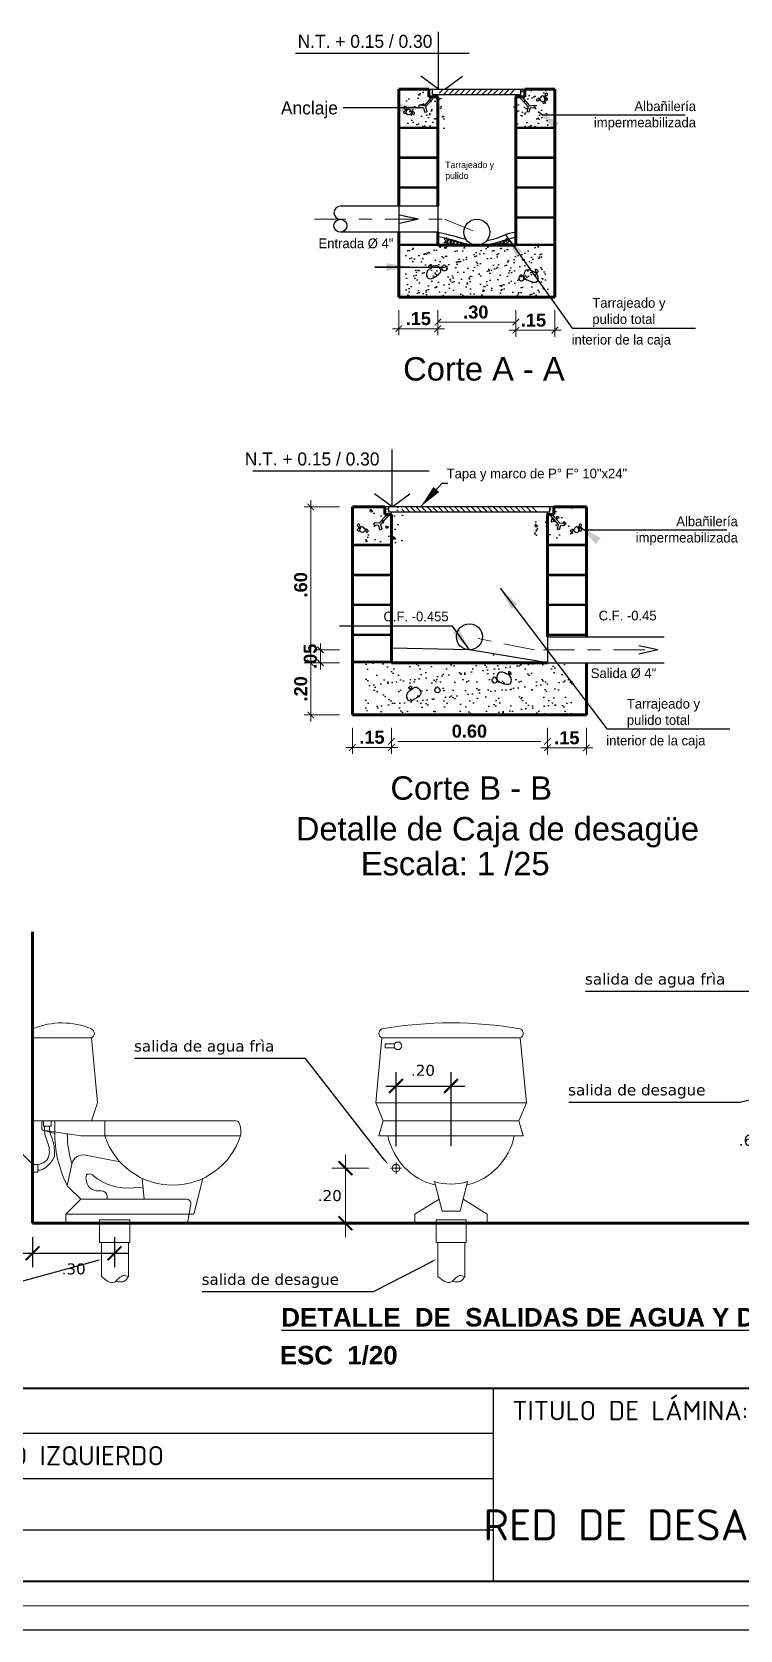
# Model space of a CAD drawing. Header units: millimetres. Extents: x 821 to 906, y 83 to 185.
# Drawn here: x 887.7 to 893.16, y 159.05 to 171.34 of the extents above; entities that cross this region are included whole.
import ezdxf

# ---------------------------------------------------------------- set-up
doc = ezdxf.new("R2010")
doc.units = ezdxf.units.MM
doc.linetypes.add('ACAD_ISO10W100', pattern=[18, 12, -3, 0, -3])
doc.linetypes.add('DASHDOTX2', pattern=[50.8, 25.4, -12.7, 0, -12.7])
for name, color, linetype, lineweight in [('COTA2', 7, 'Continuous', 20), ('COTAS', 22, 'Continuous', 20), ('IS-AGUA', 1, 'DASHDOTX2', 25), ('Layer5', 5, 'Continuous', 13), ('muros', 250, 'Continuous', 80), ('P4', 144, 'Continuous', 40), ('P6', 255, 'Continuous', 20), ('TEXTOAGUA', 152, 'Continuous', 30)]:
    doc.layers.add(name, color=color, linetype=linetype, lineweight=lineweight)
doc.layers.add('Texto', color=5, linetype='Continuous')
doc.styles.add('Jocope', font='arialbd.ttf', dxfattribs={"height": 0.12})
doc.styles.add('STITULO', font='sanss___.ttf', dxfattribs={"width": 1.2, "height": 0.12})
doc.styles.add('textcosan', font='verdana.ttf', dxfattribs={"height": 0.1})
doc.dimstyles.get("Standard").update_dxf_attribs({"dimtxt": 0.18, "dimasz": 0.18, "dimexe": 0.18, "dimexo": 0.0625, "dimgap": 0.09, "dimtad": 0, "dimtih": 1, "dimtoh": 1, "dimdec": 4, "dimzin": 0, "dimdsep": 46, "dimtxsty": 'Standard', "dimcen": 0.09, "dimadec": 0, "dimazin": 0, "dimtfac": 1, "dimtdec": 4, "dimtofl": 0, "dimtmove": 0, "dimatfit": 3, "dimfxl": 1, "dimtolj": 1, "dimtzin": 0, "dimarcsym": 0})
pattern_1 = [(130, (258.861593, 93.113982), (-0.035863009, -0.003137607), [0.00375, -0.04125]), (185, (258.861593, 93.113982), (0.006937567, 0.037609607), [0.003, -0.033]), (79.5486, (258.858604, 93.11372), (-0.02892547, 0.034471977), [0.00318701, -0.035057106]), (133.8158, (258.861593, 93.12398), (-0.053362052, -0.00827595), [0.005625, -0.061875]), (83.3644, (258.857146, 93.12329), (-0.046733135, 0.048705894), [0.004780514, -0.05258565]), (188.8158, (258.861593, 93.12398), (-0.0467331, 0.04870593), [0.0045, -0.0495]), (159, (258.856593, 93.121482), (-0.029845353, -0.020130945), [0.00375, -0.04125]), (214, (258.856593, 93.121482), (-0.012165767, 0.036257502), [0.003, -0.033]), (108.5486, (258.854106, 93.119805), (-0.042011131, 0.016126525), [0.00318701, -0.035057106]), (142.5, (258.861593, 93.113982), (-0.0006079928, 0.0166446927), [0, -0.0326, 0, -0.0335, 0, -0.033125]), (172.5, (258.861593, 93.113982), (-0.013153477, 0.0197205856), [0, -0.0191, 0, -0.03185, 0, -0.012625]), (212.5, (258.872743, 93.113982), (-0.0266911218, -0.0011277436), [0, -0.0125, 0, -0.039, 0, -0.05175]), (222.5, (258.877743, 93.113982), (-0.029159308, 0.005005249), [0, -0.01625, 0, -0.0259, 0, -0.03675])]

# ---------------------------------------------------------------- blocks, each defined once
blk = doc.blocks.new('_ARCHTICK')
at = {"color": 0, "linetype": 'ByBlock', "const_width": 0.15}
blk.add_lwpolyline([(-0.5, -0.5), (0.5, 0.5)], dxfattribs=at)
blk = doc.blocks.new('Ino-tb-c')
at = {"color": 7, "linetype": 'Continuous', "lineweight": 20}
for p, q in [((0.05, 0.643), (0.05, 0.345)), ((0.05, 0.615), (0.245, 0.615)), ((0.265, 0.4), (0.245, 0.615)), ((0.265, 0.4), (0.245, 0.34)), ((0.055, 0.34), (0.265, 0.34)), ((0.08, 0.34), (0.08, 0.3143)), ((0.1234, 0.3395), (0.1234, 0.3033)), ((0.265, 0.34), (0.726, 0.34)), ((0.29, 0.34), (0.29, 0.29)), ((0.21, 0.29), (0.0842, 0.3093)), ((0.0842, 0.3093), (0.1234, 0.2977)), ((0.21, 0.29), (0.74, 0.29)), ((0.2268, 0.2263), (0.3395, 0.2043)), ((0.1642, 0.1243), (0.1801, 0.1958)), ((0.2265, 0.1511), (0.2283, 0.1594)), ((0.2083, 0.0821), (0.1681, 0.1205)), ((0.2774, 0.1076), (0.2684, 0.1076)), ((0.4141, 0.1489), (0.4204, 0.08)), ((0.615, 0.1502), (0.5859, 0.0338)), ((0.615, 0.1485), (0.615, 0.1502)), ((0.615, 0.1485), (0.615, 0.1485)), ((0.615, 0.1485), (0.615, 0.1485)), ((0.2083, 0.0778), (0.1605, 0.03)), ((0.2092, 0.08), (0.5608, 0.08)), ((0.2974, 0.08), (0.2974, 0.0876)), ((0.5756, 0.0625), (0.5648, 0)), ((0.1605, 0.03), (0.5811, 0.03)), ((0.1605, 0), (0.1605, 0.03)), ((0.5648, 0), (0.1605, 0))]:
    blk.add_line(p, q, dxfattribs=at)
for centre, radius, start, end in [((0.053, 0.643), 0.003, 112.7218, 180), ((0.1475, 0.4173), 0.2477, 66.8156, 112.7218), ((0.2388, 0.63), 0.0162, 292.6199, 67.3801), ((0.055, 0.345), 0.005, 180, 270), ((0.726, 0.33), 0.01, 5.7106, 90), ((0.6758, 0.3052), 0.066, 346.731, 26.1613), ((0.085, 0.3143), 0.005, 180, 261.2538), ((0.5114, 0.2998), 0.3881, 179.4052, 206.2288), ((0.508, 0.2998), 0.3431, 180.4832, 197.3192), ((0.515, 0.3628), 0.2365, 197.9193, 342.0807), ((0.2191, 0.1871), 0.04, 78.9288, 167.465), ((0.2332, 0.1583), 0.005, 73.1766, 167.465), ((0.2391, 0.1454), 0.0182, 42.3402, 104.0131), ((0.1819, 0.135), 0.02, 195.1422, 226.3047), ((0.2313, 0.15), 0.005, 167.465, 226.3047), ((0.2655, 0.1452), 0.0376, 178.1388, 274.4707), ((0.3648, 0.2896), 0.1732, 229.5819, 276.7713), ((0.2774, 0.0876), 0.02, 0, 90), ((0.3996, 0.0688), 0.0508, 69.8695, 106.3496), ((0.2062, 0.08), 0.003, 315, 46.3047), ((0.5608, 0.065), 0.015, 350.2129, 90), ((0.5783, 0.0798), 0.00025, 350.2129, 90), ((0.5783, 0.0798), 0.00025, 350.2129, 90), ((0.5811, 0.035), 0.005, 270, 345.9916)]:
    blk.add_arc(centre, radius, start, end, dxfattribs=at)
blk = doc.blocks.new('Ino-tb-e')
at = {"color": 7, "linetype": 'Continuous', "lineweight": 20}
for p, q in [((-0.25, 0.4), (-0.23, 0.615)), ((-0.23, 0.615), (0.23, 0.615)), ((0.25, 0.4), (0.23, 0.615)), ((-0.25, 0.4), (0.25, 0.4)), ((-0.25, 0.4), (-0.225, 0.34)), ((0.25, 0.4), (0.225, 0.34)), ((-0.24, 0.29), (-0.225, 0.34)), ((-0.225, 0.34), (0.225, 0.34)), ((0.225, 0.34), (0.24, 0.29)), ((-0.24, 0.29), (0.24, 0.29)), ((-0.03, 0.04), (-0.0546, 0.1382)), ((0.03, 0.04), (0.0546, 0.1382)), ((-0.12, 0.03), (-0.04, 0.08)), ((0.12, 0.03), (0.04, 0.08)), ((-0.12, 0), (-0.12, 0.03)), ((-0.12, 0), (0.12, 0)), ((-0.03, 0.04), (0.03, 0.04)), ((0.12, 0), (0.12, 0.03))]:
    blk.add_line(p, q, dxfattribs=at)
for centre, radius, start, end in [((-0.2237, 0.63), 0.0162, 112.6199, 247.3801), ((0, -0.6675), 1.3325, 80.0605, 99.9395), ((0.2237, 0.63), 0.0163, 292.6199, 67.3801), ((0, 0.3347), 0.2147, 192.018, 256.1019), ((0, 0.3347), 0.2147, 283.8981, 347.982), ((0, 0.315), 0.185, 252.8483, 287.1517)]:
    blk.add_arc(centre, radius, start, end, dxfattribs=at)
blk = doc.blocks.new('Lav1-m-e')
at = {"color": 7, "lineweight": 20}
for p, q in [((-0.285, 0.885), (-0.285, 0.825)), ((-0.285, 0.875), (0.285, 0.875)), ((-0.27, 0.9), (0.27, 0.9)), ((0.285, 0.885), (0.285, 0.825)), ((-0.285, 0.825), (0.285, 0.825)), ((-0.09, 0.825), (-0.0413, 0.7219)), ((0.09, 0.825), (0.0412, 0.7219)), ((-0.0225, 0.698), (0.0225, 0.698)), ((-0.015, 0.698), (-0.015, 0.683)), ((0.015, 0.698), (0.015, 0.683)), ((-0.0225, 0.683), (-0.0225, 0.668)), ((-0.0225, 0.683), (0.0225, 0.683)), ((-0.0225, 0.668), (0.0225, 0.668)), ((-0.015, 0.668), (-0.015, 0.583)), ((0.015, 0.668), (0.015, 0.583)), ((0.0225, 0.683), (0.0225, 0.668)), ((-0.02, 0.583), (-0.02, 0.485)), ((-0.02, 0.583), (0.02, 0.583)), ((0.02, 0.583), (0.02, 0.485))]:
    blk.add_line(p, q, dxfattribs=at)
for centre, radius, start, end in [((-0.27, 0.885), 0.015, 90, 180), ((0.27, 0.885), 0.015, 0, 90), ((-0.0141, 0.9359), 0.2122, 211.5049, 260.2705), ((0.0115, 0.9399), 0.2165, 280.1938, 327.9351), ((-0.0525, 0.712), 0.015, 1.9596, 80.2705), ((-0.0225, 0.713), 0.015, 181.9596, 270), ((0.0225, 0.713), 0.015, 270, 358.2636), ((0.0525, 0.7121), 0.015, 100.1938, 178.2636), ((0, 0.485), 0.02, 180, 0)]:
    blk.add_arc(centre, radius, start, end, dxfattribs=at)
blk = doc.blocks.new('BGNNNN')
at = {"lineweight": 13, "ltscale": 0.5}
h = blk.add_hatch(dxfattribs=at)
h.set_pattern_fill('_USER', color=256, scale=0.027339, angle=90, style=0, pattern_type=0)
h.set_pattern_definition([(90, (2240.901488, 771.405411), (-0.0273390036, 0), [])])
h.paths.add_polyline_path([(2262.32, 1131.01), (2262.417, 1131.01), (2262.417, 1131.083), (2262.32, 1131.083)])
h = blk.add_hatch(dxfattribs=at)
h.set_pattern_fill('_USER', color=256, scale=0.027339, angle=90, style=0, pattern_type=0)
h.set_pattern_definition([(90, (2284.060488, 771.405411), (0.0273390036, 0), [])])
h.paths.add_polyline_path([(2262.642, 1131.083), (2262.545, 1131.083), (2262.545, 1131.01), (2262.642, 1131.01)])
at = {"layer": 'COTA2', "ltscale": 0.5}
h = blk.add_hatch(dxfattribs=at)
h.set_pattern_fill('_USER', color=256, scale=0.027339, angle=90, style=0, pattern_type=0)
h.set_pattern_definition([(90, (2238.058124, 771.405411), (-0.0273390036, 0), [])])
h.paths.add_polyline_path([(2259.573, 1131.124), (2259.477, 1131.124), (2259.477, 1131.01), (2259.573, 1131.01)])
at = {"color": 7, "lineweight": 20}
for p, q in [((2259.374, 1130.923), (2259.888, 1130.923)), ((2259.374, 1130.923), (2259.374, 1130.48)), ((2259.892, 1130.923), (2260.485, 1130.859)), ((2260.522, 1130.818), (2260.522, 1130.718)), ((2259.374, 1130.718), (2260.522, 1130.718)), ((2259.374, 1130.48), (2259.428, 1130.48)), ((2259.685, 1130.535), (2259.685, 1130.507)), ((2259.726, 1130.466), (2259.935, 1130.466)), ((2259.795, 1130.425), (2259.795, 1130.398)), ((2259.822, 1130.371), (2259.959, 1130.371)), ((2259.849, 1130.371), (2259.849, 1130.33)), ((2259.931, 1130.371), (2259.931, 1130.33)), ((2259.986, 1130.408), (2259.986, 1130.398)), ((2259.829, 1130.33), (2259.952, 1130.33)), ((2259.829, 1130.33), (2259.829, 1130.289)), ((2259.829, 1130.289), (2259.952, 1130.289)), ((2259.849, 1130.289), (2259.849, 1130.031)), ((2259.931, 1130.289), (2259.931, 1130.031)), ((2259.952, 1130.33), (2259.952, 1130.289)), ((2259.346, 1129.994), (2259.387, 1129.994)), ((2259.399, 1129.974), (2259.658, 1129.974)), ((2259.658, 1129.994), (2259.699, 1129.994)), ((2259.658, 1129.994), (2259.658, 1129.871)), ((2259.699, 1129.994), (2259.699, 1129.871)), ((2259.699, 1129.974), (2259.836, 1129.974)), ((2259.836, 1130.031), (2259.836, 1129.974)), ((2259.836, 1130.031), (2259.945, 1130.031)), ((2259.945, 1130.031), (2259.945, 1129.763)), ((2259.346, 1129.871), (2259.387, 1129.871)), ((2259.399, 1129.892), (2259.658, 1129.892)), ((2259.658, 1129.871), (2259.699, 1129.871)), ((2259.699, 1129.892), (2259.836, 1129.892)), ((2259.836, 1129.892), (2259.836, 1129.763))]:
    blk.add_line(p, q, dxfattribs=at)
at = {"ltscale": 0.0001}
blk.add_line((2261.702, 1130.718), (2261.147, 1130.718), dxfattribs=at)
at = {"lineweight": 13, "ltscale": 0.5}
for p, q in [((2262.866, 1130.126), (2262.866, 1130.227)), ((2262.916, 1130.177), (2262.816, 1130.177))]:
    blk.add_line(p, q, dxfattribs=at)
for points in [[(2262.32, 1131.01), (2262.417, 1131.01), (2262.417, 1131.083), (2262.32, 1131.083)], [(2262.439, 1130.923), (2262.523, 1130.923), (2262.523, 1131.153), (2262.439, 1131.153)], [(2262.642, 1131.01), (2262.545, 1131.01), (2262.545, 1131.083), (2262.642, 1131.083)], [(2262.304, 1130.923), (2262.433, 1130.923), (2262.433, 1131.01), (2262.304, 1131.01)], [(2262.658, 1130.923), (2262.529, 1130.923), (2262.529, 1131.01), (2262.658, 1131.01)]]:
    blk.add_lwpolyline(points, close=True, dxfattribs=at)
at = {"color": 252, "linetype": 'ByBlock'}
for points in [[(2259.347, 1130.247), (2258.958, 1130.776), (2257.404, 1130.776)], [(2255.582, 1129.243), (2254.862, 1130.168), (2253.308, 1130.168)], [(2262.887, 1130.102), (2263.122, 1129.648), (2264.676, 1129.648)], [(2259.302, 1129.886), (2258.805, 1129.77), (2257.251, 1129.77)], [(2252.351, 1129.239), (2251.938, 1129.649), (2250.384, 1129.649)], [(2252.965, 1128.333), (2251.938, 1128.052), (2250.384, 1128.052)], [(2256.007, 1128.324), (2255.476, 1128.052), (2253.922, 1128.052)]]:
    blk.add_lwpolyline(points, dxfattribs=at)
at = {"lineweight": 20, "ltscale": 0.5}
for points in [[(2259.374, 1130.142), (2259.422, 1130.142), (2259.422, 1130.211), (2259.374, 1130.211)], [(2252.482, 1129.602), (2252.482, 1129.554), (2252.551, 1129.554), (2252.551, 1129.602)], [(2252.383, 1129.138), (2252.431, 1129.138), (2252.431, 1129.207), (2252.383, 1129.207)], [(2252.992, 1128.704), (2252.992, 1128.499), (2253.265, 1128.499), (2253.265, 1128.704)], [(2256.047, 1128.704), (2256.047, 1128.499), (2256.32, 1128.499), (2256.32, 1128.704)]]:
    blk.add_lwpolyline(points, close=True, dxfattribs=at)
at = {"lineweight": 13, "ltscale": 0.5}
for centre, radius in [((2262.481, 1131.064), 0.0416), ((2262.866, 1130.177), 0.0345)]:
    blk.add_circle(centre, radius, dxfattribs=at)
at = {"color": 7, "lineweight": 20}
for centre, radius, start, end in [((2259.888, 1130.882), 0.041, 83.8232, 90), ((2259.888, 1130.882), 0.041, 83.8232, 90), ((2260.481, 1130.818), 0.041, 0, 83.8232), ((2260.052, 1130.702), 0.299, 176.9619, 219.6693), ((2259.798, 1131.067), 0.616, 282.8594, 325.393), ((2259.925, 1131.032), 0.592, 279.3148, 327.9351), ((2259.665, 1130.001), 0.534, 72.8704, 116.2427), ((2259.726, 1130.507), 0.041, 180, 270), ((2259.754, 1130.425), 0.041, 0, 90), ((2259.822, 1130.398), 0.0273, 180, 270), ((2259.959, 1130.398), 0.0273, 270, 0), ((2260.027, 1130.408), 0.041, 99.3148, 180), ((2259.305, 1129.933), 0.103, 323.1301, 36.8699), ((2259.781, 1129.933), 0.0683, 323.1301, 36.8699), ((2259.89, 1129.763), 0.0547, 180, 0)]:
    blk.add_arc(centre, radius, start, end, dxfattribs=at)
at = {"lineweight": 20, "ltscale": 0.5}
for points in [[(2259.422, 1130.206), (2259.506, 1130.24), (2259.512, 1130.331), (2259.489, 1130.395), (2259.51, 1130.923)], [(2252.431, 1129.202), (2252.516, 1129.252), (2252.522, 1129.401), (2252.498, 1129.466), (2252.49, 1129.554)]]:
    blk.add_spline(points, degree=3, dxfattribs=at)
at = {"ltscale": 0.5}
blk.add_open_spline([(2259.429, 1130.165), (2259.462, 1130.171), (2259.507, 1130.174), (2259.569, 1130.253), (2259.562, 1130.3), (2259.544, 1130.375), (2259.53, 1130.4), (2259.513, 1130.45), (2259.508, 1130.475), (2259.497, 1130.554), (2259.498, 1130.611), (2259.513, 1130.748), (2259.532, 1130.83), (2259.55, 1130.923)], degree=3, knots=[0, 0, 0, 0, 0.0328841, 0.0328841, 0.0657682, 0.0657682, 0.0986523, 0.0986523, 0.1315364, 0.1315364, 0.1973046, 0.1973046, 0.2850316, 0.2850316, 0.2850316, 0.2850316], dxfattribs=at)
at = {"lineweight": 13, "ltscale": 0.5}
blk.add_open_spline([(2262.832, 1130.177), (2262.839, 1130.253), (2262.844, 1130.334), (2262.756, 1130.464), (2262.681, 1130.524), (2262.591, 1130.693), (2262.583, 1130.789), (2262.578, 1130.896), (2262.577, 1130.911), (2262.576, 1130.926)], degree=3, knots=[0, 0, 0, 0, 0.0958957, 0.0958957, 0.1917914, 0.1917914, 0.2876872, 0.2876872, 0.3030625, 0.3030625, 0.3030625, 0.3030625], dxfattribs=at)
blk.add_spline([(2262.901, 1130.177), (2262.84, 1130.413), (2262.675, 1130.621), (2262.617, 1130.928)], degree=3, dxfattribs=at)
at = {"lineweight": 20, "ltscale": 0.5}
blk.add_open_spline([(2252.431, 1129.154), (2252.489, 1129.144), (2252.575, 1129.24), (2252.586, 1129.331), (2252.578, 1129.378), (2252.558, 1129.456), (2252.545, 1129.475), (2252.538, 1129.511), (2252.537, 1129.532), (2252.536, 1129.556)], degree=3, knots=[0, 0, 0, 0, 0.0314356, 0.0314356, 0.0628713, 0.0628713, 0.0943069, 0.0943069, 0.1199402, 0.1199402, 0.1199402, 0.1199402], dxfattribs=at)
at = {"linetype": 'ByBlock'}
for points in [[(2259.353, 1130.252), (2259.374, 1130.211), (2259.341, 1130.243)], [(2262.88, 1130.099), (2262.866, 1130.142), (2262.893, 1130.106)], [(2259.301, 1129.893), (2259.346, 1129.896), (2259.304, 1129.879)]]:
    blk.add_solid(points, dxfattribs=at)
at = {"ltscale": 0.5}
for points in [[(2252.357, 1129.244), (2252.383, 1129.207), (2252.346, 1129.234)], [(2255.588, 1129.247), (2255.61, 1129.207), (2255.577, 1129.238)], [(2252.963, 1128.34), (2253.008, 1128.345), (2252.967, 1128.326)]]:
    blk.add_solid(points, dxfattribs=at)
at = {"layer": 'COTA2', "ltscale": 0.5}
for p, q in [((2259.78, 1131.094), (2259.731, 1131.058)), ((2259.78, 1131.094), (2259.78, 1131.13)), ((2255.683, 1129.123), (2255.683, 1129.223)), ((2255.633, 1129.173), (2255.734, 1129.173)), ((2253.008, 1128.499), (2253.008, 1128.19)), ((2253.254, 1128.499), (2253.254, 1128.19)), ((2256.063, 1128.499), (2256.063, 1128.19)), ((2256.309, 1128.499), (2256.309, 1128.19))]:
    blk.add_line(p, q, dxfattribs=at)
for points in [[(2259.477, 1131.01), (2259.573, 1131.01), (2259.573, 1131.124), (2259.477, 1131.124)], [(2259.461, 1130.923), (2259.59, 1130.923), (2259.59, 1131.01), (2259.461, 1131.01)]]:
    blk.add_lwpolyline(points, close=True, dxfattribs=at)
for points in [[(2259.573, 1131.067), (2259.682, 1131.13), (2259.78, 1131.13)], [(2259.59, 1131.005), (2259.682, 1131.058), (2259.731, 1131.058)], [(2255.671, 1130.302), (2255.585, 1130.302), (2255.585, 1130.264), (2255.671, 1130.264)]]:
    blk.add_lwpolyline(points, dxfattribs=at)
for centre, radius in [((2255.7, 1130.283), 0.0347), ((2255.683, 1129.173), 0.0345)]:
    blk.add_circle(centre, radius, dxfattribs=at)
for points in [[(2253.008, 1128.19), (2253.127, 1128.139), (2253.204, 1128.198), (2253.254, 1128.19)], [(2256.063, 1128.19), (2256.182, 1128.139), (2256.259, 1128.198), (2256.309, 1128.19)]]:
    blk.add_spline(points, degree=3, dxfattribs=at)
for points in [[(2253.254, 1128.19), (2253.242, 1128.172), (2253.22, 1128.139), (2253.171, 1128.139), (2253.149, 1128.146), (2253.142, 1128.148)], [(2256.309, 1128.19), (2256.297, 1128.172), (2256.275, 1128.139), (2256.226, 1128.139), (2256.204, 1128.146), (2256.196, 1128.148)]]:
    blk.add_open_spline(points, degree=3, knots=[0, 0, 0, 0, 0.0635557, 0.1118343, 0.1348797, 0.1348797, 0.1348797, 0.1348797], dxfattribs=at)
at = {"layer": 'COTAS', "color": 5, "lineweight": 25}
blk.add_line((2259.374, 1128.673), (2259.374, 1131.374), dxfattribs=at)
at = {"layer": 'COTAS', "color": 23, "lineweight": 60}
for p, q in [((2252.383, 1131.316), (2252.383, 1128.673)), ((2252.383, 1128.673), (2264.126, 1128.673))]:
    blk.add_line(p, q, dxfattribs=at)
at = {"layer": 'COTAS', "color": 252}
for p, q in [((2255.224, 1129.298), (2255.224, 1128.548)), ((2255.435, 1129.173), (2255.099, 1129.173))]:
    blk.add_line(p, q, dxfattribs=at)
at = {"layer": 'COTAS', "color": 6}
for p, q in [((2255.435, 1128.673), (2255.099, 1128.673)), ((2259.249, 1128.673), (2258.922, 1128.673))]:
    blk.add_line(p, q, dxfattribs=at)
at = {"layer": 'COTAS', "ltscale": 0.5}
blk.add_solid([(2256.003, 1128.331), (2256.047, 1128.345), (2256.01, 1128.317)], dxfattribs=at)
at = {"layer": 'Texto', "color": 252}
for p, q in [((2259.047, 1130.302), (2259.047, 1128.548)), ((2261.698, 1130.302), (2261.698, 1128.548)), ((2259.249, 1130.177), (2258.922, 1130.177)), ((2260.152, 1130.058), (2260.152, 1128.548)), ((2261.971, 1130.177), (2261.573, 1130.177)), ((2262.481, 1130.052), (2262.481, 1129.364)), ((2262.481, 1130.052), (2262.481, 1129.364)), ((2262.866, 1130.052), (2262.866, 1129.364)), ((2255.595, 1129.918), (2256.308, 1129.918)), ((2255.683, 1129.372), (2255.683, 1130.043)), ((2256.183, 1129.372), (2256.183, 1130.043)), ((2259.974, 1129.933), (2260.277, 1129.933)), ((2262.481, 1129.489), (2262.356, 1129.489)), ((2262.481, 1129.489), (2262.606, 1129.489)), ((2262.866, 1129.489), (2262.481, 1129.489)), ((2262.866, 1129.489), (2262.991, 1129.489)), ((2251.914, 1129.298), (2251.914, 1128.548)), ((2252.258, 1129.173), (2251.789, 1129.173)), ((2252.258, 1128.673), (2251.789, 1128.673)), ((2259.974, 1128.673), (2260.277, 1128.673)), ((2261.971, 1128.673), (2261.573, 1128.673)), ((2252.383, 1128.548), (2252.383, 1128.276)), ((2253.128, 1128.548), (2253.128, 1128.276)), ((2252.258, 1128.401), (2253.253, 1128.401))]:
    blk.add_line(p, q, dxfattribs=at)
at = {"lineweight": 13, "ltscale": 0.5, "xscale": 2.733900364520193, "yscale": 2.733900364520193, "zscale": 2.733900364520193}
for name, p in [('Lav1-m-e', (2262.481, 1128.462)), ('Ino-tb-c', (2252.247, 1128.673)), ('Ino-tb-e', (2256.183, 1128.673))]:
    blk.add_blockref(name, p, dxfattribs=at)
at = {"layer": 'COTAS', "color": 252, "xscale": 0.125, "yscale": 0.125, "zscale": 0.125, "rotation": 90}
blk.add_blockref('_ARCHTICK', (2255.224, 1129.173), dxfattribs=at)
at = {"layer": 'Texto', "color": 252, "xscale": 0.125, "yscale": 0.125, "zscale": 0.125}
for p, rotation in [((2259.047, 1130.177), 90), ((2261.698, 1130.177), 90), ((2255.683, 1129.918), 180), ((2260.152, 1129.933), 90), ((2262.481, 1129.489), 180), ((2262.866, 1129.489), 180), ((2251.914, 1129.173), 90), ((2251.914, 1128.673), 270), ((2255.224, 1128.673), 270), ((2259.047, 1128.673), 270), ((2260.152, 1128.673), 270), ((2261.698, 1128.673), 270), ((2252.383, 1128.401), 180)]:
    blk.add_blockref('_ARCHTICK', p, dxfattribs=dict(at, rotation=rotation))
for p in [(2256.183, 1129.918), (2262.481, 1129.489), (2253.128, 1128.401)]:
    blk.add_blockref('_ARCHTICK', p, dxfattribs=at)
at = {"layer": 'Texto', "color": 4, "linetype": 'ByBlock', "style": 'textcosan'}
for s, p in [('salida de agua frìa', (2257.399, 1130.839)), ('salida de agua frìa', (2253.304, 1130.231)), ('salida de desague', (2257.246, 1129.833)), ('salida de agua frìa', (2250.379, 1129.712)), ('salida de agua frìa', (2263.117, 1129.71)), ('salida de desague', (2250.379, 1128.114)), ('salida de desague', (2253.918, 1128.114))]:
    blk.add_text(s, height=0.1, dxfattribs=at).set_placement(p)
at = {"layer": 'Texto', "color": 252, "char_height": 0.1, "attachment_point": 5, "style": 'textcosan'}
for s, insert in [('\\A1;.20', (2255.928, 1130.06)), ('\\A1;.60', (2258.905, 1129.425)), ('\\A1;.60', (2261.556, 1129.425)), ('\\A1;.50', (2260.294, 1129.303)), ('\\A1;.15', (2262.674, 1129.347)), ('\\A1;.20', (2251.772, 1128.923)), ('\\A1;.20', (2255.082, 1128.923)), ('\\A1;.30', (2252.756, 1128.258))]:
    blk.add_mtext(s, dxfattribs=dict(at, insert=insert))
at = {"layer": 'TEXTOAGUA', "color": 252, "ltscale": 0.5, "style": 'Jocope'}
for s, p in [('%%UDETALLE  DE  SALIDAS DE AGUA Y DESAGUE EN SANITARIOS', (2254.642, 1127.736)), ('ESC  1/20', (2254.628, 1127.392))]:
    blk.add_text(s, height=0.168, dxfattribs=at).set_placement(p)
blk = doc.blocks.new('HTRHTRHTR')
for p, q in [((3400.57, -122.31), (4235.83, -122.31)), ((3944.67, -122.31), (3596.93, -122.31)), ((3909.89, -122.31), (3909.89, -157.09)), ((3909.89, -130.47), (3582.74, -130.47)), ((3909.89, -138.63), (3582.74, -138.63)), ((3909.89, -147.86), (3753.41, -147.86)), ((4235.83, -157.09), (3400.57, -157.09)), ((3400.57, -157.09), (4235.83, -157.09)), ((3770.8, -157.09), (3944.67, -157.09)), ((4244.53, -165.78), (3391.88, -165.78))]:
    blk.add_line(p, q)
at = {"layer": 'P4', "color": 7}
for p, q in [((3400.57, -122.31), (4235.83, -122.31)), ((4235.83, -157.09), (3400.57, -157.09))]:
    blk.add_line(p, q, dxfattribs=at)
at = {"layer": 'P6', "color": 7}
blk.add_line((4240.18, -161.44), (3396.22, -161.44), dxfattribs=at)
at = {"char_height": 3.4774, "attachment_point": 1}
for s, width, insert in [('{\\fISOCPEUR|b0|i0|c0|p34;TITULO DE LÁMINA:}', 53.1793, (3913.33, -124.61)), ('{\\fISOCPEUR|b0|i0|c0|p34;ARQ. RENZO IZQUIERDO}', 60.2049, (3799.74, -132.71))]:
    blk.add_mtext_dynamic_manual_height_columns(s, width=width, gutter_width=1.07, heights=[0], dxfattribs=dict(at, insert=insert))
blk = doc.blocks.new('caja')
h = blk.add_hatch()
h.set_pattern_fill('AR-SAND', color=256, scale=0.002, angle=60, style=0)
h.set_pattern_definition([(97.5, (195.250165, 66.234034), (-0.08636889, 0.04616999), [0, -0.077216, 0, -0.08636, 0, -0.08255]), (67.5, (195.25017, 66.23403), (-0.07920542, 0.14954223), [0, -0.041656, 0, -0.069596, 0, -0.02667]), (27.5, (195.21892, 66.17992), (0.07885031, 0.13714762), [0, -0.0254, 0, -0.09144, 0, -0.11938]), (17.5, (195.21892, 66.17992), (0.03774315, 0.1545448), [0, -0.0127, 0, -0.059944, 0, -0.06858])])
h.paths.add_polyline_path([(209.61, 117.768), (209.61, 118.008), (209.54, 118.008), (209.54, 118.068), (209.31, 118.068), (209.31, 117.768)])
h.paths.add_polyline_path([(210.18, 118.008), (210.11, 118.008), (210.11, 117.768), (210.41, 117.768), (210.41, 118.068), (210.18, 118.068)])
h = blk.add_hatch()
h.set_pattern_fill('_USER', color=256, scale=0.03, angle=45, style=0, pattern_type=0)
h.set_pattern_definition([(45, (195.250165, 66.234034), (-0.021213203, 0.021213203), [])])
h.paths.add_polyline_path([(210.15, 118.068), (209.57, 118.068), (209.57, 118.028), (210.15, 118.028)])
h = blk.add_hatch()
h.set_pattern_fill('AR-CONC', color=256, scale=0.0012, style=0)
h.set_pattern_definition([(130, (302.95463, 65.2796), (-0.2186216, -0.0191269), [0.02286, -0.25146]), (185, (302.95463, 65.2796), (0.0422914, 0.22926797), [0.018288, -0.201168]), (79.549, (302.93641, 65.278), (-0.176331, 0.21014003), [0.019428, -0.213708]), (133.8158, (302.95463, 65.34056), (-0.32529485, -0.0504508), [0.03429, -0.37719]), (83.3644, (302.92753, 65.33636), (-0.2848851, 0.2969107), [0.029142, -0.320562]), (188.816, (302.95463, 65.34056), (-0.2848855, 0.2969101), [0.027432, -0.301752]), (159, (302.92415, 65.32532), (-0.18193786, -0.12271862), [0.02286, -0.25146]), (214, (302.92415, 65.32532), (-0.07416243, 0.22102556), [0.018288, -0.201168]), (108.5486, (302.909, 65.3151), (-0.2560998, 0.09830743), [0.019428, -0.213708]), (142.5, (302.95463, 65.2796), (-0.003706324, 0.101466047), [0, -0.1987296, 0, -0.204216, 0, -0.20193]), (172.5, (302.95463, 65.2796), (-0.0801836, 0.12021669), [0, -0.1164336, 0, -0.1941576, 0, -0.076962]), (212.5, (303.0226, 65.2796), (-0.162708714, -0.00687449), [0, -0.0762, 0, -0.237744, 0, -0.315468]), (222.5, (303.05308, 65.2796), (-0.17775502, 0.03051179), [0, -0.09906, 0, -0.1578864, 0, -0.224028])])
h.paths.add_polyline_path([(210.395, 114.679), (210.403, 114.712), (210.438, 114.716), (210.436, 114.733), (210.398, 114.729), (210.339, 114.796), (210.353, 114.796), (210.353, 114.856), (210.603, 114.856), (210.603, 114.565), (210.303, 114.565), (210.303, 114.796), (210.32, 114.796), (210.387, 114.719), (210.378, 114.683)])
edge = h.paths.add_edge_path(flags=16)
edge.add_spline(control_points=[(210.488, 114.68), (210.495, 114.684), (210.506, 114.689), (210.501, 114.672), (210.496, 114.66), (210.483, 114.663), (210.48, 114.674), (210.485, 114.678), (210.488, 114.68)], knot_values=[0, 0, 0, 0, 0.007617, 0.013073, 0.020136, 0.024694, 0.029171, 0.034192, 0.034192, 0.034192, 0.034192], degree=3, periodic=0)
edge = h.paths.add_edge_path(flags=16)
edge.add_spline(control_points=[(210.541, 114.695), (210.543, 114.69), (210.547, 114.681), (210.545, 114.661), (210.525, 114.657), (210.508, 114.664), (210.504, 114.684), (210.517, 114.693), (210.526, 114.709), (210.536, 114.7), (210.541, 114.695)], knot_values=[0, 0, 0, 0, 0.00791, 0.016218, 0.025213, 0.033047, 0.042804, 0.048556, 0.056273, 0.064554, 0.064554, 0.064554, 0.064554], degree=3, periodic=0)
edge = h.paths.add_edge_path(flags=16)
edge.add_spline(control_points=[(210.562, 114.686), (210.557, 114.691), (210.547, 114.699), (210.548, 114.681), (210.55, 114.669), (210.563, 114.668), (210.569, 114.678), (210.565, 114.683), (210.562, 114.686)], knot_values=[0, 0, 0, 0, 0.007617, 0.013073, 0.020136, 0.024694, 0.029171, 0.034192, 0.034192, 0.034192, 0.034192], degree=3, periodic=0)
edge = h.paths.add_edge_path(flags=16)
edge.add_spline(control_points=[(210.548, 114.715), (210.545, 114.708), (210.541, 114.696), (210.558, 114.703), (210.568, 114.709), (210.565, 114.722), (210.553, 114.724), (210.55, 114.718), (210.548, 114.715)], knot_values=[0, 0, 0, 0, 0.007617, 0.013073, 0.020136, 0.024694, 0.029171, 0.034192, 0.034192, 0.034192, 0.034192], degree=3, periodic=0)
h.paths.add_polyline_path([(209.171, 114.733), (209.169, 114.716), (209.203, 114.712), (209.212, 114.679), (209.228, 114.683), (209.219, 114.719), (209.286, 114.796), (209.303, 114.796), (209.303, 114.565), (209.003, 114.565), (209.003, 114.856), (209.253, 114.856), (209.253, 114.796), (209.267, 114.796), (209.208, 114.729)])
h = blk.add_hatch()
h.set_pattern_fill('_USER', color=256, scale=0.03, angle=45, style=0, pattern_type=0)
h.set_pattern_definition([(135, (222.018585, 63.022134), (0.021213203, 0.021213203), [])])
h.paths.add_polyline_path([(210.323, 114.856), (210.323, 114.816), (209.283, 114.816), (209.283, 114.856)])
h = blk.add_hatch()
h.set_pattern_fill('AR-CONC', color=256, scale=0.005, style=0)
h.set_pattern_definition([(50, (-150.3248, -96.4294), (0.9109233, -0.0796954), [0.09525, -1.04775]), (355, (-150.3248, -96.4294), (-0.1762141, 0.9552832), [0.0762, -0.8382]), (100.451, (-150.2489, -96.43605), (0.7347125, 0.8755834), [0.08095, -0.89045]), (46.1842, (-150.3248, -96.1754), (1.3553952, -0.2102116), [0.142875, -1.571625]), (96.6356, (-150.2118, -96.1929), (1.187021, 1.2371278), [0.121425, -1.335675]), (351.184, (-150.3248, -96.1754), (1.187023, 1.2371256), [0.1143, -1.2573]), (21, (-150.1978, -96.2389), (0.7580744, -0.5113276), [0.09525, -1.04775]), (326, (-150.1978, -96.2389), (0.3090101, 0.9209398), [0.0762, -0.8382]), (71.4514, (-150.1346, -96.2815), (1.0670825, 0.4096143), [0.08095, -0.89045]), (37.5, (-150.32477, -96.4294), (0.01544302, 0.4227752), [0, -0.82804, 0, -0.8509, 0, -0.841375]), (7.5, (-150.32477, -96.4294), (0.3340983, 0.50090287), [0, -0.48514, 0, -0.80899, 0, -0.320675]), (327.5, (-150.608, -96.4294), (0.67795298, -0.02864372), [0, -0.3175, 0, -0.9906, 0, -1.31445]), (317.5, (-150.735, -96.4294), (0.7406459, 0.12713246), [0, -0.41275, 0, -0.65786, 0, -0.93345])])
h.paths.add_polyline_path([(209.803, 113.756, -0.010107), (209.799, 113.756), (209.203, 113.768), (209.203, 113.656), (210.403, 113.656)])
at = {"layer": 'IS-AGUA'}
h = blk.add_hatch(dxfattribs=at)
h.set_pattern_fill('AR-CONC', color=256, scale=0.005, style=0)
h.set_pattern_definition(pattern_1)
edge = h.paths.add_edge_path()
edge.add_line((209.61, 116.868), (209.61, 116.933))
edge.add_spline(control_points=[(209.61, 116.933), (209.656, 116.915), (209.704, 116.897), (209.783, 116.877), (209.815, 116.871), (209.846, 116.869)], knot_values=[0.136073, 0.136073, 0.136073, 0.136073, 0.209313, 0.209313, 0.253797, 0.253797, 0.253797, 0.253797], degree=3, periodic=0)
edge.add_arc((209.86, 116.968), 0.1, 262.2114, 270)
edge.add_line((209.86, 116.868), (209.61, 116.868))
h = blk.add_hatch(dxfattribs=at)
h.set_pattern_fill('AR-CONC', color=256, scale=0.005, style=0)
h.set_pattern_definition(pattern_1)
edge = h.paths.add_edge_path()
edge.add_spline(control_points=[(209.911, 116.868), (209.922, 116.868), (209.934, 116.869), (210.004, 116.879), (210.06, 116.904), (210.11, 116.93)], knot_values=[0.009296, 0.009296, 0.009296, 0.009296, 0.025063, 0.025063, 0.106046, 0.106046, 0.106046, 0.106046], degree=3, periodic=0)
edge.add_line((210.11, 116.93), (210.11, 116.868))
edge.add_line((210.11, 116.868), (209.911, 116.868))
h = blk.add_hatch(dxfattribs=at)
h.set_pattern_fill('AR-SAND', color=256, scale=0.002, angle=60, style=0)
h.set_pattern_definition([(97.5, (195.250165, 65.934034), (-0.08636889, 0.04616999), [0, -0.077216, 0, -0.08636, 0, -0.08255]), (67.5, (195.25017, 65.93403), (-0.07920542, 0.14954223), [0, -0.041656, 0, -0.069596, 0, -0.02667]), (27.5, (195.21892, 65.87992), (0.07885031, 0.13714762), [0, -0.0254, 0, -0.09144, 0, -0.11938]), (17.5, (195.21892, 65.87992), (0.03774315, 0.1545448), [0, -0.0127, 0, -0.059944, 0, -0.06858])])
h.paths.add_polyline_path([(210.41, 116.468), (210.41, 116.868), (209.31, 116.868), (209.31, 116.468)])
h = blk.add_hatch(dxfattribs=at)
h.set_pattern_fill('AR-SAND', color=256, scale=0.065, style=0)
h.set_pattern_definition([(37.5, (172.21557, 90.62208), (-0.00409457, 0.12524354), [0, -0.0988, 0, -0.1105, 0, -0.105625]), (7.5, (172.21557, 90.62208), (0.1150355, 0.1834395), [0, -0.0533, 0, -0.08905, 0, -0.034125]), (327.5, (172.13562, 90.62208), (0.20241922, 0.00036784), [0, -0.0325, 0, -0.117, 0, -0.15275]), (317.5, (172.13562, 90.62208), (0.1953982, 0.0570489), [0, -0.01625, 0, -0.0767, 0, -0.08775])])
h.paths.add_polyline_path([(210.603, 113.256), (210.603, 113.656), (210.303, 113.656), (209.303, 113.656), (209.003, 113.656), (209.003, 113.256)])
for p, q in [((209.565, 118.068), (209.565, 118.508)), ((209.8, 118.343), (208.465, 118.343)), ((209.565, 118.068), (209.43, 118.167)), ((209.615, 118.068), (209.75, 118.167)), ((209.514, 118.008), (209.455, 117.941)), ((209.533, 118.008), (209.466, 117.931)), ((209.49, 118.068), (210.46, 118.068)), ((209.52, 118.028), (209.52, 118.068)), ((209.52, 118.028), (210.2, 118.028)), ((209.56, 118.008), (209.56, 118.028)), ((210.16, 118.008), (210.16, 118.028)), ((210.187, 118.008), (210.254, 117.931)), ((210.2, 118.028), (210.2, 118.068)), ((210.206, 118.008), (210.265, 117.941)), ((209.415, 117.928), (209.417, 117.945)), ((209.415, 117.928), (209.417, 117.945)), ((209.45, 117.924), (209.415, 117.928)), ((209.455, 117.941), (209.417, 117.945)), ((209.45, 117.924), (209.458, 117.891)), ((209.458, 117.891), (209.475, 117.895)), ((209.458, 117.891), (209.475, 117.895)), ((209.466, 117.931), (209.475, 117.895)), ((210.254, 117.931), (210.245, 117.895)), ((210.261, 117.891), (210.245, 117.895)), ((210.261, 117.891), (210.245, 117.895)), ((210.27, 117.924), (210.261, 117.891)), ((210.265, 117.941), (210.302, 117.945)), ((210.27, 117.924), (210.304, 117.928)), ((210.304, 117.928), (210.302, 117.945)), ((210.304, 117.928), (210.302, 117.945)), ((209.26, 117.777), (209.56, 117.777)), ((209.26, 117.768), (209.56, 117.768)), ((210.16, 117.777), (210.46, 117.777)), ((210.16, 117.768), (210.46, 117.768)), ((209.26, 117.547), (209.56, 117.547)), ((209.26, 117.538), (209.56, 117.538)), ((210.16, 117.547), (210.46, 117.547)), ((210.16, 117.538), (210.46, 117.538)), ((209.26, 117.317), (209.56, 117.317)), ((209.26, 117.308), (209.56, 117.308)), ((210.16, 117.317), (210.46, 117.317)), ((210.16, 117.308), (210.46, 117.308)), ((209.56, 117.168), (208.81, 117.168)), ((209.26, 117.168), (209.26, 116.968)), ((209.56, 117.168), (209.56, 116.968)), ((209.411, 117.068), (209.265, 117.1)), ((209.411, 117.068), (209.265, 117.035)), ((210.16, 117.087), (210.46, 117.087)), ((210.16, 117.078), (210.46, 117.078)), ((209.56, 116.968), (208.81, 116.968)), ((209.26, 116.877), (209.56, 116.877)), ((209.26, 116.868), (209.56, 116.868)), ((210.16, 116.877), (210.46, 116.877)), ((210.16, 116.868), (210.46, 116.868)), ((209.208, 114.856), (209.208, 115.296)), ((209.493, 115.131), (208.137, 115.131)), ((209.208, 114.856), (209.073, 114.955)), ((209.208, 114.856), (209.344, 114.955)), ((210.453, 114.856), (209.153, 114.856)), ((210.453, 114.856), (209.183, 114.856)), ((209.183, 114.816), (209.183, 114.856)), ((210.423, 114.816), (209.183, 114.816)), ((209.203, 114.796), (209.203, 114.816)), ((210.403, 114.796), (210.403, 114.816)), ((210.423, 114.816), (210.423, 114.856)), ((209.069, 114.716), (209.071, 114.733)), ((209.069, 114.716), (209.071, 114.733)), ((209.103, 114.712), (209.069, 114.716)), ((209.108, 114.729), (209.071, 114.733)), ((209.103, 114.712), (209.112, 114.679)), ((209.167, 114.796), (209.108, 114.729)), ((209.112, 114.679), (209.128, 114.683)), ((209.112, 114.679), (209.128, 114.683)), ((209.186, 114.796), (209.119, 114.719)), ((209.119, 114.719), (209.128, 114.683)), ((210.42, 114.796), (210.487, 114.719)), ((210.439, 114.796), (210.498, 114.729)), ((210.487, 114.719), (210.478, 114.683)), ((210.495, 114.679), (210.478, 114.683)), ((210.503, 114.712), (210.495, 114.679)), ((210.498, 114.729), (210.536, 114.733)), ((210.503, 114.712), (210.538, 114.716)), ((210.538, 114.716), (210.536, 114.733)), ((209.203, 114.565), (208.903, 114.565)), ((209.203, 114.556), (208.903, 114.556)), ((210.703, 114.565), (210.403, 114.565)), ((210.703, 114.556), (210.403, 114.556)), ((209.203, 114.335), (208.903, 114.335)), ((209.203, 114.326), (208.903, 114.326)), ((210.703, 114.335), (210.403, 114.335)), ((210.703, 114.326), (210.403, 114.326)), ((209.203, 114.105), (208.903, 114.105)), ((209.203, 114.096), (208.903, 114.096)), ((210.703, 114.105), (210.403, 114.105)), ((210.703, 114.096), (210.403, 114.096)), ((209.203, 113.875), (208.903, 113.875)), ((209.203, 113.866), (208.903, 113.866)), ((210.703, 113.875), (210.403, 113.875)), ((210.703, 113.866), (210.403, 113.866)), ((210.403, 113.856), (211.303, 113.856)), ((210.403, 113.856), (210.403, 113.656)), ((209.803, 113.756), (209.203, 113.768)), ((210.403, 113.656), (209.803, 113.756)), ((211.253, 113.756), (211.107, 113.788)), ((211.253, 113.756), (211.107, 113.723)), ((209.203, 113.665), (208.903, 113.665)), ((209.203, 113.656), (208.903, 113.656)), ((210.403, 113.656), (211.303, 113.656))]:
    blk.add_line(p, q)
for centre, radius in [((208.81, 117.018), 0.05), ((209.86, 116.968), 0.1), ((209.803, 113.856), 0.1)]:
    blk.add_circle(centre, radius)
blk.add_arc((208.81, 117.118), 0.05, 90, 270)
for points in [[(210.326, 117.995), (210.319, 117.987), (210.322, 117.979), (210.331, 117.977), (210.339, 117.988), (210.341, 117.999), (210.326, 117.995)], [(210.378, 118.009), (210.384, 117.994), (210.38, 117.978), (210.363, 117.973), (210.349, 117.98), (210.346, 117.999), (210.353, 118.007), (210.365, 118.018), (210.378, 118.009)], [(210.386, 118.029), (210.393, 118.036), (210.401, 118.035), (210.404, 118.026), (210.394, 118.016), (210.383, 118.014), (210.386, 118.029)], [(210.4, 118), (210.405, 117.991), (210.4, 117.984), (210.391, 117.984), (210.386, 117.997), (210.387, 118.008), (210.4, 118)], [(209.315, 117.927), (209.309, 117.934), (209.3, 117.933), (209.297, 117.924), (209.307, 117.914), (209.318, 117.912), (209.315, 117.927)], [(209.301, 117.898), (209.296, 117.889), (209.3, 117.882), (209.31, 117.882), (209.315, 117.895), (209.314, 117.906), (209.301, 117.898)], [(209.322, 117.907), (209.317, 117.892), (209.321, 117.876), (209.338, 117.871), (209.352, 117.877), (209.355, 117.897), (209.348, 117.905), (209.336, 117.916), (209.322, 117.907)], [(209.375, 117.892), (209.381, 117.885), (209.379, 117.876), (209.37, 117.874), (209.361, 117.885), (209.36, 117.896), (209.375, 117.892)], [(209.503, 116.69), (209.48, 116.669), (209.487, 116.611), (209.553, 116.632), (209.581, 116.669), (209.551, 116.713), (209.503, 116.69)], [(209.496, 116.714), (209.491, 116.706), (209.495, 116.698), (209.504, 116.698), (209.51, 116.711), (209.509, 116.722), (209.496, 116.714)], [(209.597, 116.707), (209.592, 116.692), (209.595, 116.676), (209.613, 116.671), (209.627, 116.678), (209.63, 116.697), (209.622, 116.706), (209.611, 116.716), (209.597, 116.707)], [(210.212, 116.633), (210.221, 116.62), (210.221, 116.604), (210.206, 116.595), (210.19, 116.598), (210.183, 116.616), (210.188, 116.626), (210.197, 116.639), (210.212, 116.633)], [(210.293, 116.665), (210.32, 116.65), (210.327, 116.592), (210.258, 116.597), (210.222, 116.626), (210.241, 116.676), (210.293, 116.665)], [(210.325, 116.677), (210.331, 116.669), (210.329, 116.661), (210.32, 116.659), (210.311, 116.67), (210.31, 116.681), (210.325, 116.677)], [(208.944, 114.686), (208.939, 114.677), (208.944, 114.67), (208.953, 114.67), (208.959, 114.683), (208.957, 114.694), (208.944, 114.686)], [(208.959, 114.715), (208.952, 114.722), (208.943, 114.721), (208.94, 114.712), (208.95, 114.702), (208.961, 114.7), (208.958, 114.715)], [(208.966, 114.695), (208.96, 114.68), (208.964, 114.664), (208.981, 114.659), (208.995, 114.665), (208.999, 114.685), (208.991, 114.693), (208.98, 114.704), (208.966, 114.695)], [(209.018, 114.68), (209.025, 114.673), (209.022, 114.664), (209.013, 114.662), (209.005, 114.674), (209.003, 114.684), (209.018, 114.68)], [(210.588, 114.68), (210.582, 114.673), (210.584, 114.664), (210.593, 114.662), (210.602, 114.674), (210.603, 114.684), (210.588, 114.68)], [(210.641, 114.695), (210.646, 114.68), (210.642, 114.664), (210.625, 114.659), (210.611, 114.665), (210.608, 114.685), (210.615, 114.693), (210.627, 114.704), (210.641, 114.695)], [(210.648, 114.715), (210.654, 114.722), (210.663, 114.721), (210.666, 114.712), (210.656, 114.702), (210.645, 114.7), (210.648, 114.715)], [(210.662, 114.686), (210.667, 114.677), (210.663, 114.67), (210.653, 114.67), (210.648, 114.683), (210.649, 114.694), (210.662, 114.686)], [(210.087, 113.571), (210.114, 113.556), (210.12, 113.498), (210.051, 113.503), (210.015, 113.532), (210.034, 113.582), (210.087, 113.571)], [(210.118, 113.583), (210.125, 113.576), (210.122, 113.567), (210.113, 113.565), (210.105, 113.576), (210.103, 113.587), (210.118, 113.583)], [(209.349, 113.445), (209.326, 113.424), (209.334, 113.366), (209.399, 113.387), (209.428, 113.424), (209.398, 113.468), (209.349, 113.445)], [(209.342, 113.469), (209.337, 113.461), (209.342, 113.453), (209.351, 113.453), (209.356, 113.466), (209.355, 113.477), (209.342, 113.469)], [(209.544, 113.462), (209.538, 113.447), (209.542, 113.431), (209.559, 113.426), (209.573, 113.433), (209.576, 113.452), (209.569, 113.461), (209.557, 113.471), (209.544, 113.462)], [(210.006, 113.54), (210.014, 113.526), (210.015, 113.51), (209.999, 113.501), (209.984, 113.504), (209.976, 113.522), (209.982, 113.532), (209.99, 113.545), (210.006, 113.54)]]:
    blk.add_spline(points, degree=3)
blk.add_open_spline([(209.777, 116.912), (209.72, 116.925), (209.665, 116.946), (209.56, 116.967)], degree=3)
for points, knots in [([(210.161, 116.93), (210.06, 116.904), (210.004, 116.879), (209.88, 116.862), (209.814, 116.869), (209.704, 116.897), (209.656, 116.915), (209.56, 116.933)], [0.0092961, 0.0092961, 0.0092961, 0.0092961, 0.090279, 0.090279, 0.180558, 0.180558, 0.2537975, 0.2537975, 0.2537975, 0.2537975]), ([(210.16, 116.968), (210.085, 116.954), (210.031, 116.923), (209.97, 116.907), (209.936, 116.903)], [0, 0, 0, 0, 0.0828487, 0.185599, 0.185599, 0.185599, 0.185599])]:
    blk.add_open_spline(points, degree=3, knots=knots)
at = {"layer": 'Layer5', "color": 1}
for p, q in [((209.26, 116.368), (209.26, 116.176)), ((209.56, 116.368), (209.56, 116.226)), ((209.56, 116.368), (209.56, 116.176)), ((210.16, 116.368), (210.16, 116.226)), ((210.16, 116.368), (210.16, 116.164)), ((210.46, 116.368), (210.46, 116.164)), ((208.803, 114.856), (208.532, 114.856)), ((208.803, 113.756), (208.607, 113.756)), ((208.803, 113.656), (208.532, 113.656)), ((208.803, 113.656), (208.532, 113.656)), ((208.803, 113.656), (208.607, 113.656)), ((208.803, 113.256), (208.532, 113.256)), ((208.903, 113.156), (208.903, 112.956)), ((209.203, 113.156), (209.203, 113.002)), ((209.203, 113.156), (209.203, 112.956)), ((210.403, 113.156), (210.403, 112.952)), ((210.403, 113.156), (210.403, 113.002)), ((210.703, 113.156), (210.703, 112.952))]:
    blk.add_line(p, q, dxfattribs=at)
at = {"layer": 'Layer5'}
for p, q in [((209.56, 116.276), (210.16, 116.276)), ((209.21, 116.226), (209.61, 116.226)), ((210.11, 116.214), (210.51, 116.214)), ((208.582, 114.906), (208.582, 113.606)), ((208.582, 113.706), (208.582, 113.206)), ((208.657, 113.806), (208.657, 113.606)), ((209.253, 113.006), (208.853, 113.006)), ((210.353, 113.052), (209.253, 113.052)), ((210.753, 113.002), (210.353, 113.002))]:
    blk.add_line(p, q, dxfattribs=at)
at = {"layer": 'Layer5', "linetype": 'ACAD_ISO10W100', "ltscale": 0.02}
for points in [[(208.611, 117.068), (209.61, 117.068), (209.86, 116.968)], [(211.153, 113.756), (210.303, 113.756), (209.803, 113.856)]]:
    blk.add_lwpolyline(points, dxfattribs=at)
at = {"layer": 'muros'}
for p, q in [((209.26, 117.168), (209.26, 118.068)), ((209.26, 118.068), (209.49, 118.068)), ((209.49, 118.008), (209.49, 118.068)), ((209.49, 118.008), (209.56, 118.008)), ((209.56, 117.168), (209.56, 118.008)), ((210.16, 118.008), (210.23, 118.008)), ((210.16, 116.868), (210.16, 118.008)), ((210.23, 118.008), (210.23, 118.068)), ((210.23, 118.068), (210.46, 118.068)), ((210.46, 116.468), (210.46, 118.068)), ((209.26, 116.468), (209.26, 116.968)), ((209.56, 116.868), (209.56, 116.968)), ((209.56, 116.868), (210.16, 116.868)), ((209.26, 116.468), (210.46, 116.468)), ((208.903, 113.256), (208.903, 114.856)), ((209.153, 114.856), (208.903, 114.856)), ((209.153, 114.796), (209.153, 114.856)), ((210.703, 114.856), (210.453, 114.856)), ((210.453, 114.796), (210.453, 114.856)), ((210.703, 113.856), (210.703, 114.856)), ((209.153, 114.796), (209.203, 114.796)), ((209.203, 113.656), (209.203, 114.796)), ((210.403, 113.856), (210.403, 114.796)), ((210.453, 114.796), (210.403, 114.796)), ((210.403, 113.656), (209.203, 113.656)), ((210.703, 113.256), (210.703, 113.656)), ((210.703, 113.256), (208.903, 113.256))]:
    blk.add_line(p, q, dxfattribs=at)
at = {"layer": 'Layer5'}
for p, xscale, yscale, zscale, rotation in [((209.56, 116.276), 0.0499999999999545, 0.0499999999999545, 0.0499999999999545, 180), ((209.26, 116.226), 0.0499999999999545, 0.0499999999999545, 0.0499999999999545, 180), ((210.16, 116.214), 0.0499999999999545, 0.0499999999999545, 0.0499999999999545, 180), ((208.582, 114.856), 0.04999999999995458, 0.04999999999995458, 0.04999999999995458, 90), ((208.657, 113.756), 0.04999999999995458, 0.04999999999995458, 0.04999999999995458, 90), ((208.582, 113.656), 0.04999999999995458, 0.04999999999995458, 0.04999999999995458, 90), ((208.582, 113.656), 0.0499999999999545, 0.0499999999999545, 0.0499999999999545, 270), ((208.657, 113.656), 0.0499999999999545, 0.0499999999999545, 0.0499999999999545, 270), ((208.582, 113.256), 0.0499999999999545, 0.0499999999999545, 0.0499999999999545, 270), ((209.203, 113.052), 0.0499999999999545, 0.0499999999999545, 0.0499999999999545, 180), ((208.903, 113.006), 0.0499999999999545, 0.0499999999999545, 0.0499999999999545, 180), ((210.403, 113.002), 0.0499999999999545, 0.0499999999999545, 0.0499999999999545, 180)]:
    blk.add_blockref('_ARCHTICK', p, dxfattribs=dict(at, xscale=xscale, yscale=yscale, zscale=zscale, rotation=rotation))
at = {"layer": 'Layer5', "xscale": 0.0499999999999545, "yscale": 0.0499999999999545, "zscale": 0.0499999999999545}
for p in [(210.16, 116.276), (209.56, 116.226), (210.46, 116.214), (210.403, 113.052), (209.203, 113.006), (210.703, 113.002)]:
    blk.add_blockref('_ARCHTICK', p, dxfattribs=at)
for p in [(208.481, 118.386), (208.074, 115.174)]:
    blk.add_text('N.T. + 0.15 / 0.30', height=0.1).set_placement(p)
at = {"style": 'STITULO'}
for s, p in [('Corte A - A', (209.293, 115.827)), ('Corte B - B', (209.195, 112.603)), ('Detalle de Caja de desagüe', (208.467, 112.29)), ('Escala: 1 /25', (208.967, 112.022))]:
    blk.add_text(s, height=0.18, dxfattribs=at).set_placement(p)
for s, insert, char_height, attachment_point in [('Anclaje', (208.791, 117.974), 0.1, 3), ('Albañilería\\Pimpermeabilizada', (211.547, 117.752), 0.075, 9), ('Entrada %%c 4"', (209.218, 116.842), 0.075, 9), ('Tarrajeado y\\Ppulido total', (210.749, 116.462), 0.075, 1), ('interior de la caja', (210.59, 116.179), 0.075, 1), ('Tapa y marco de P° F° 10"x24"', (209.628, 115.052), 0.075, 7), ('Albañilería\\Pimpermeabilizada', (211.869, 114.559), 0.075, 9), ('C.F. -0.455', (209.643, 113.974), 0.075, 9), ('C.F. -0.45', (210.798, 113.981), 0.075, 7), ('Salida %%c 4"', (210.737, 113.536), 0.075, 7), ('Tarrajeado y\\Ppulido total', (211.015, 113.379), 0.075, 1), ('interior de la caja', (210.856, 113.096), 0.075, 1)]:
    blk.add_mtext(s, dxfattribs=dict(insert=insert, char_height=char_height, attachment_point=attachment_point))
at = {"insert": (209.617, 117.511), "char_height": 0.05, "width": 0.50888, "attachment_point": 1}
blk.add_mtext('Tarrajeado y pulido', dxfattribs=at)
at = {"layer": 'Layer5', "char_height": 0.1, "attachment_point": 5, "style": 'Jocope'}
for s, insert in [('.30', (209.852, 116.353)), ('.15', (209.41, 116.303)), ('.15', (210.296, 116.291)), ('.15', (209.053, 113.083)), ('0.60', (209.803, 113.13)), ('.15', (210.553, 113.079))]:
    blk.add_mtext(s, dxfattribs=dict(at, insert=insert))
at = {"layer": 'Layer5', "char_height": 0.1, "attachment_point": 5, "rotation": 90, "style": 'Jocope'}
for s, insert in [('.60', (208.505, 114.256)), ('.05', (208.579, 113.706)), ('.20', (208.505, 113.456))]:
    blk.add_mtext(s, dxfattribs=dict(at, insert=insert))
for points in [[(209.45, 117.924), (208.912, 117.924), (208.831, 117.924)], [(209.344, 116.7), (209.075, 116.7), (209.618, 116.7)]]:
    blk.add_leader(points, dimstyle='Standard')
at = {"layer": 'Layer5'}
for points in [[(210.332, 117.897), (210.365, 117.871), (211.463, 117.871)], [(210.082, 116.948), (210.594, 116.231), (211.542, 116.231)], [(209.427, 114.856), (209.593, 115.038), (209.636, 115.038)], [(210.653, 114.705), (210.687, 114.678), (211.784, 114.678)], [(210.04, 114.231), (210.86, 113.149), (211.808, 113.149)], [(209.803, 113.756), (209.673, 113.938), (208.802, 113.938)]]:
    blk.add_leader(points, dimstyle='Standard', dxfattribs=at)

msp = doc.modelspace()

# ---------------------------------------------------------------- block references
at = {"color": 251, "lineweight": 60, "xscale": 0.04279462122516643, "yscale": 0.04279462122516643, "zscale": 0.04279462122516643}
msp.add_blockref('HTRHTRHTR', (723.932, 166.141), dxfattribs=at)
msp.add_blockref('caja', (681.269, 52.829))
at = {"xscale": 0.8476004741795079, "yscale": 0.8476004741795079, "zscale": 0.8476004741795079}
msp.add_blockref('BGNNNN', (-1021.411, -794.489), dxfattribs=at)

# ---------------------------------------------------------------- texts
at = {"insert": (891.254, 159.975), "char_height": 0.23958, "attachment_point": 1}
msp.add_mtext_dynamic_manual_height_columns('\\pxqc;{\\fISOCPEUR|b0|i0|c0|p34;RED DE DESAGÜE Y EVACUACIÓN PLUVIAL - AZOTEA Y TECHO}', width=9.38656, gutter_width=0.0493, heights=[0], dxfattribs=at)

doc.saveas('drawing.dxf')
